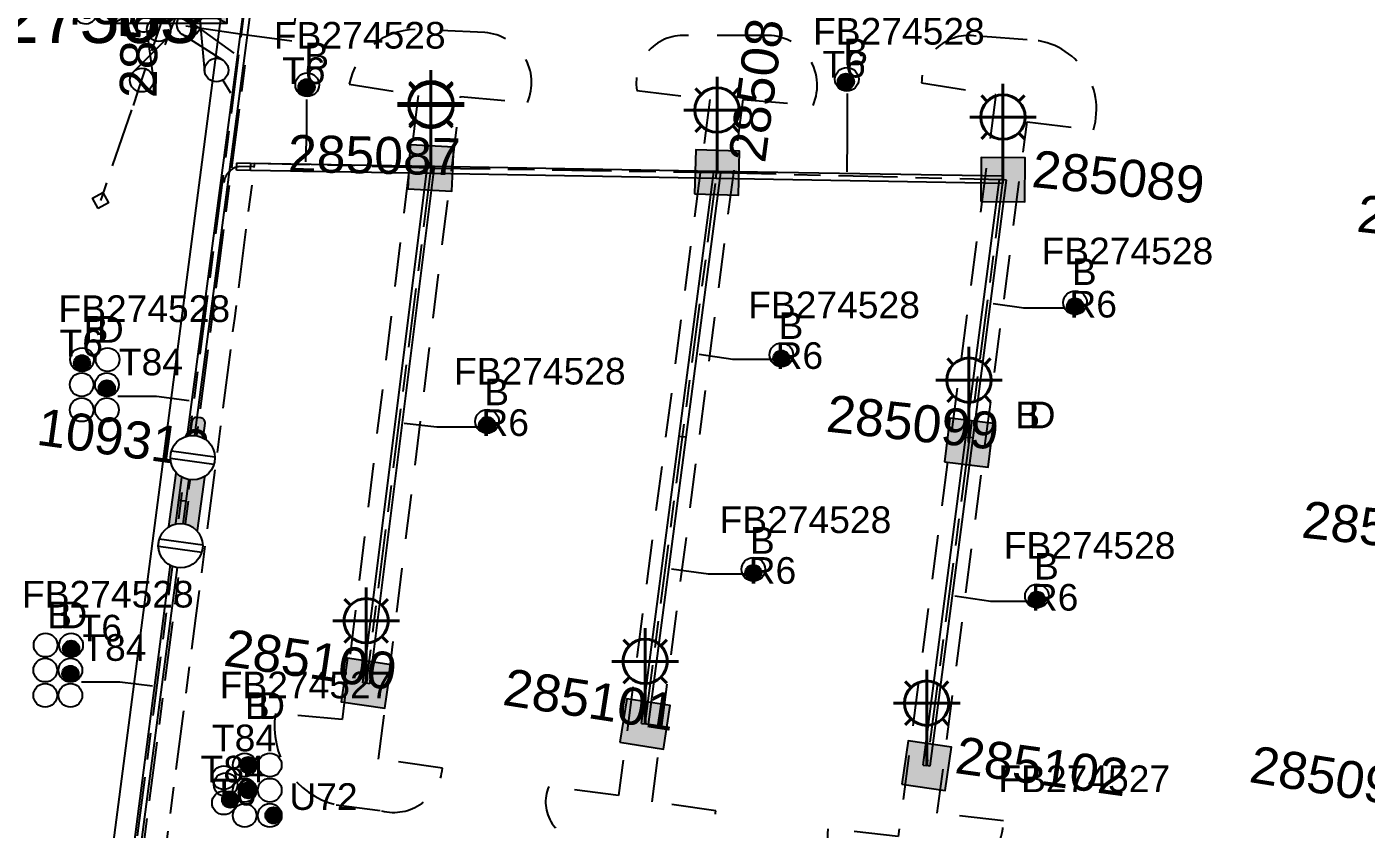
# Model space of a CAD drawing. Extents: x 301026 to 301961, y 6172667 to 6173436.
# Drawn here: x 301332.7 to 301423.2, y 6173057.9 to 6173112 of the extents above; entities that cross this region are included whole.
import ezdxf
from ezdxf.enums import TextEntityAlignment as Align

# ---------------------------------------------------------------- set-up
doc = ezdxf.new("R2010")
doc.units = 0
doc.linetypes.add('Cable Exist UG', pattern=[8.2, 4, -1.2, 1.8, -1.2])
doc.linetypes.add('Dash', pattern=[5, 3, -2])
doc.layers.get('0').update_dxf_attribs({"color": 6})
for name, color, linetype in [('_User_LV_Exist', 7, 'Continuous'), ('Duct_SP_EXT', 7, 'Continuous'), ('Equip_HV_EXT', 7, 'Continuous'), ('Equip_LV_EXT', 7, 'Continuous'), ('Equip_SP_SL_EXT', 7, 'Continuous'), ('Mains_HV_EXT', 7, 'Continuous'), ('Mains_SL_EXT', 7, 'Continuous'), ('Notes', 7, 'Continuous'), ('Services_SP_EXT', 7, 'Continuous'), ('Sub_SP_EXT', 7, 'Continuous'), ('SupportsUG_SP_LV_EXT', 7, 'Continuous'), ('SupportsUG_SP_LV_SL_EXT', 7, 'Continuous'), ('Trench_SP_EXT', 7, 'Continuous')]:
    doc.layers.add(name, color=color, linetype=linetype)
doc.layers.add('Cadastre Developer_SP_EXT', color=9, linetype='Continuous', lineweight=5)
doc.layers.add('Cadastre Land Parcels_SP_EXT', color=9, linetype='Continuous', lineweight=5)
doc.styles.add('COLUMN_LABEL', font='arial.ttf')
doc.styles.add('iecARIAL', font='arial.ttf', dxfattribs={"height": 2})
doc.styles.add('POLE_LABEL', font='arial.ttf')
doc.styles.get("Standard").update_dxf_attribs({"font": 'arial.ttf'})
doc.styles.add('SWITCH_LABEL', font='arial.ttf', dxfattribs={"height": 2.5})

# ---------------------------------------------------------------- blocks, each defined once
blk = doc.blocks.new('SUB_PADMOUNT_EXT')
for points in [[(0, 0), (-3.84, 1.92), (-3.84, -1.92)], [(0, 0), (3.84, 1.92), (3.84, -1.92)]]:
    blk.add_hatch(color=256).paths.add_polyline_path(points)
for p, q in [((3.84, 1.92), (-3.84, -1.92)), ((-3.84, 1.92), (3.84, -1.92))]:
    blk.add_line(p, q)
blk.add_lwpolyline([(-3.84, -1.92), (3.84, -1.92), (3.84, 1.92), (-3.84, 1.92)], close=True)
for tag, height, flags, p in [('ASSET_NUM', 3.5, 8, (2, 2)), ('STREET_CODE', 0.2, 9, (1.5, 0)), ('OPERATING_VOLTAGE', 0.2, 9, (1.5, -0.6)), ('ORIENTATION', 0.2, 9, (1.5, -0.8)), ('OWNED_BY', 0.2, 9, (1.5, -1)), ('CONSTRUCTED_VOLTAGE', 0.2, 9, (1.5, -0.2)), ('NO_PHASES', 0.2, 9, (1.5, -0.4)), ('OPERATED_BY', 0.2, 9, (1.5, -1.2)), ('SECONDARY_VOLTAGE', 0.2, 9, (1.5, -1.6)), ('STATE', 0.2, 9, (1.5, -1.8)), ('MAINTAINED_BY', 0.2, 9, (1.5, -1.4)), ('SUBSTATION_TYPE', 0.2, 9, (1.5, -2.2)), ('USAGE', 0.2, 9, (1.5, -2.4)), ('PARENT', 0.2, 9, (1.5, -2)), ('LEGEND', 0.2, 9, (1.5, -2.6)), ('LOCATION', 0.2, 9, (1.5, -2.8)), ('Z', 0.2, 1, (1.5, -3.6)), ('STREETNAME', 0.2, 9, (1.5, -3)), ('SUBURB', 0.2, 9, (1.5, -3.2)), ('NOTES', 0.2, 9, (1.5, -3.4))]:
    blk.add_attdef(tag, text='', height=height, dxfattribs=dict(flags=flags)).set_placement(p, align=Align.MIDDLE_LEFT)
blk = doc.blocks.new('PILLAR_EXT')
blk.add_hatch(color=256).paths.add_polyline_path([(-2.475, 0.99), (-2.475, -0.99), (2.475, -0.99), (2.475, 0.99)])
blk.add_lwpolyline([(-2.475, -0.99), (2.475, -0.99), (2.475, 0.99), (-2.475, 0.99)], close=True)
at = {"style": 'iecARIAL', "flags": 8}
blk.add_attdef('ASSET_NUM', (1.5, 3.5), '', height=2.5, dxfattribs=at)
for tag, p, flags in [('OWNED_BY', (0, -0.2), 9), ('STATE', (0, -0.4), 9), ('SUPPORT_TYPE', (0, -0.6), 9), ('USAGE', (0, -0.8), 9), ('LEGEND', (0, -1), 9), ('STREETNAME', (0, -1.8), 9), ('SUBURB', (0, -2), 1), ('LOCATION', (0, -1.2), 9), ('NOTES', (0, -1.4), 9), ('PARENT', (0, -1.6), 9)]:
    blk.add_attdef(tag, p, '', height=0.2, dxfattribs=dict(flags=flags))
blk = doc.blocks.new('DUCT_EXT')
blk.add_circle((0, 0.8), 0.8)
at = {"flags": 1}
blk.add_attdef('Z', (0, 0), '', height=0.2, dxfattribs=at)
at = {"flags": 9}
for tag, p in [('DUCT_CODE', (0, 0)), ('XSECT_TYPE', (0, -0.2)), ('STATE', (0, -0.6)), ('FB_REFERENCE', (0, -0.4)), ('NOTES', (0, -0.8))]:
    blk.add_attdef(tag, text='', height=0.2, dxfattribs=at).set_placement(p, align=Align.MIDDLE_LEFT)
blk = doc.blocks.new('SL_LANTERN_EXT')
at = {"lineweight": 40}
for p, q in [((0, 1.968), (0, 6.468)), ((-1.459, 5.676), (-1.061, 5.278)), ((1.458, 5.676), (1.06, 5.278)), ((-2.25, 4.218), (2.25, 4.218)), ((-1.459, 2.759), (-1.061, 3.157)), ((0, 0), (0, 2.721)), ((1.458, 2.759), (1.06, 3.157))]:
    blk.add_line(p, q, dxfattribs=at)
blk.add_circle((0, 4.218), 1.5, dxfattribs=at)
at = {"style": 'iecARIAL', "flags": 9}
blk.add_attdef('ASSET_NUM', (1.5, 1.5), '', height=2.5, dxfattribs=at)
for tag, p, height, flags in [('CONSTRUCTED_VOLTAGE', (0.981, -0.653), 0.2, 9), ('CONTROL_TYPE', (0.981, -0.853), 0.2, 9), ('LANTERN_PURPOSE', (0.981, -1.053), 0.2, 9), ('LNUMBER', (2.181, -3.253), 2.5, 8), ('OPERATING_VOLTAGE', (0.981, -1.653), 0.2, 9), ('ORIENTATION', (0.981, -1.853), 0.2, 9), ('LANTERN_TYPE', (0.981, -1.253), 0.2, 9), ('NO_PHASES', (0.981, -1.453), 0.2, 9), ('OWNED_BY', (0.981, -2.053), 0.2, 9), ('STATE', (0.981, -2.253), 0.2, 9), ('CEXIST', (0.981, -2.653), 0.2, 9), ('CNEW', (0.981, -2.853), 0.2, 9), ('USAGE', (0.981, -2.453), 0.2, 9), ('CNUMBER', (0.981, -3.053), 0.2, 9), ('CREMOVE', (0.981, -3.253), 0.2, 9), ('CREPLACE', (0.981, -3.453), 0.2, 9), ('LKINGHEIGHT', (0.981, -3.653), 0.2, 9), ('LBRACKET', (0.981, -3.853), 0.2, 9), ('LBRACKETVOCAB', (0.981, -4.053), 0.2, 9), ('LCATEGORY', (0.981, -4.253), 0.2, 9), ('LCHARGE1', (0.981, -4.453), 0.2, 9), ('LCHARGE1PERCENT', (0.981, -4.653), 0.2, 9), ('LCHARGE2', (0.981, -4.853), 0.2, 9), ('LCHARGE2PERCENT', (0.981, -5.053), 0.2, 9), ('LCHARGE3', (0.981, -5.253), 0.2, 9), ('LCHARGE3PERCENT', (0.981, -5.453), 0.2, 9), ('LEXIST', (0.981, -5.653), 0.2, 9), ('LLAMP', (0.981, -5.853), 0.2, 9), ('LLAMPVOCAB', (0.981, -6.053), 0.2, 9), ('LMAST', (0.981, -6.253), 0.2, 9), ('LMASTVOCAB', (0.981, -6.453), 0.2, 9), ('LNEW', (0.981, -6.653), 0.2, 9), ('LANTNUMBER', (0.981, -6.853), 0.2, 9), ('LOUTREACH', (0.981, -7.253), 0.2, 9), ('LOUTREACHVOCAB', (0.981, -7.453), 0.2, 9), ('LRATECODE', (0.981, -7.653), 0.2, 9), ('LREMOVE', (0.981, -7.853), 0.2, 9), ('LREPLACE', (0.981, -8.053), 0.2, 9), ('LTYPE', (0.981, -8.253), 0.2, 9), ('LTYPEVOCAB', (0.981, -8.453), 0.2, 9), ('LEGEND', (0.981, -8.653), 0.2, 9), ('LOCATION', (0.981, -8.853), 0.2, 9), ('NOTES', (0.981, -9.053), 0.2, 9), ('STREETNAME', (0.981, -9.253), 0.2, 9), ('SUBURB', (0.981, -9.453), 0.2, 1)]:
    blk.add_attdef(tag, p, '', height=height, dxfattribs=dict(flags=flags))
blk = doc.blocks.new('CCP_EXT')
at = {"flags": 9}
for tag, p in [('STATE', (0, -1.8)), ('USAGE', (0, -1.2)), ('LEGEND', (0, -1.4)), ('LIFE_SUPPORT', (0, -1.6)), ('NOTES', (0, -2))]:
    blk.add_attdef(tag, text='', height=0.2, dxfattribs=at).set_placement(p, align=Align.MIDDLE_LEFT)
blk.add_wipeout([(0, 0.566), (0.566, 0), (0, -0.566), (-0.566, 0)])
blk.add_lwpolyline([(-0.566, 0), (0, 0.566), (0.566, 0), (0, -0.566), (-0.566, 0)])
at = {"flags": 1}
blk.add_attdef('Z', (0, 0), '', height=0.2, dxfattribs=at)
at = {"flags": 9}
for tag, p in [('CCP_TYPE', (0, 0)), ('OPERATING_VOLTAGE', (0, -0.6)), ('ORIENTATION', (0, -0.8)), ('OWNED_BY', (0, -1)), ('CONSTRUCTED_VOLTAGE', (0, -0.2)), ('NO_PHASES', (0, -0.4))]:
    blk.add_attdef(tag, text='', height=0.2, dxfattribs=at).set_placement(p, align=Align.MIDDLE_LEFT)
blk = doc.blocks.new('LV_STJ_EXT')
h = blk.add_hatch(color=256)
edge = h.paths.add_edge_path()
edge.add_ellipse((-0.586, 0.131), major_axis=(0.226, 0.226), ratio=1, start_angle=44.99996, end_angle=135)
edge.add_line((-0.906, 0.131), (-0.906, -0.131))
edge.add_ellipse((-0.586, -0.131), major_axis=(0.226, 0.226), ratio=1, start_angle=134.99996, end_angle=225)
edge.add_line((-0.586, -0.451), (0.586, -0.451))
edge.add_ellipse((0.586, -0.131), major_axis=(-0.226, 0.226), ratio=1, start_angle=134.99996, end_angle=225)
edge.add_line((0.906, -0.131), (0.906, 0.131))
edge.add_ellipse((0.586, 0.131), major_axis=(-0.226, 0.226), ratio=1, start_angle=224.99996, end_angle=315)
edge.add_line((0.586, 0.451), (-0.586, 0.451))
blk.add_lwpolyline([(-0.906, 0.131), (-0.906, -0.131, 0.414214), (-0.586, -0.451), (0.586, -0.451, 0.414214), (0.906, -0.131), (0.906, 0.131, 0.414214), (0.586, 0.451), (-0.586, 0.451, 0.414214)], format="xyb", close=True)
at = {"flags": 1}
blk.add_attdef('Z', (0, 0), '', height=0.2, dxfattribs=at)
at = {"flags": 9}
for tag, p in [('ORIENTATION', (0, 0)), ('USAGE', (0, -0.2)), ('LEGEND', (0, -0.4)), ('NOTES', (0, -0.6))]:
    blk.add_attdef(tag, text='', height=0.2, dxfattribs=at).set_placement(p, align=Align.MIDDLE_LEFT)
blk = doc.blocks.new('LV_UG_DFUSE_CLOSED_EXT')
for points in [[(1, 0), (0, 0)], [(5.04, 0.726), (2.156, -0.717)], [(5.049, -0.707), (2.156, 0.717)], [(6.2, 0.013), (7.2, 0.013)]]:
    blk.add_lwpolyline(points)
for centre in [(1.8, 0), (5.4, 0.011)]:
    blk.add_circle(centre, 0.8)
at = {"flags": 9}
for tag, p in [('ACTUAL_STATUS', (0, 0)), ('OPERATING_VOLTAGE', (0, -0.6)), ('ORIENTATION', (0, -0.8)), ('STATE', (0, -1)), ('CONSTRUCTED_VOLTAGE', (0, -0.2)), ('NO_PHASES', (0, -0.4)), ('SWITCH_TYPE', (0, -1.2)), ('USAGE', (0, -1.4)), ('NOTES', (0, -1.6))]:
    blk.add_attdef(tag, text='', height=0.2, dxfattribs=at).set_placement(p, align=Align.MIDDLE_LEFT)
at = {"flags": 1}
blk.add_attdef('Z', (0, 0), '', height=0.2, dxfattribs=at)
blk = doc.blocks.new('LV_UG_LINKS_CLOSED_EXT')
blk.add_wipeout([(-1.056, 1.057), (-1.18, 0.916), (-1.286, 0.761), (-1.371, 0.594), (-1.435, 0.417), (-1.476, 0.234), (-1.493, 0.047), (-1.487, -0.14), (-1.458, -0.326), (-1.406, -0.506), (-1.331, -0.678), (-1.236, -0.839), (-1.121, -0.988), (-0.988, -1.12), (-0.84, -1.235), (-0.679, -1.331), (-0.506, -1.406), (-0.326, -1.458), (-0.141, -1.487), (0.047, -1.493), (0.233, -1.476), (0.416, -1.435), (0.593, -1.371), (0.76, -1.286), (0.915, -1.181), (1.056, -1.057), (1.18, -0.916), (1.286, -0.761), (1.371, -0.594), (1.435, -0.417), (1.476, -0.234), (1.493, -0.047), (1.487, 0.14), (1.458, 0.326), (1.406, 0.506), (1.331, 0.678), (1.236, 0.839), (1.121, 0.988), (0.988, 1.12), (0.84, 1.235), (0.679, 1.331), (0.506, 1.406), (0.326, 1.458), (0.141, 1.487), (-0.047, 1.493), (-0.233, 1.476), (-0.416, 1.435), (-0.593, 1.371), (-0.76, 1.286), (-0.915, 1.181)])
for p, q in [((-0.25, -1.479), (-0.25, 1.479)), ((0.25, -1.479), (0.25, 1.479))]:
    blk.add_line(p, q)
blk.add_circle((0, 0), 1.5)
at = {"flags": 9}
for tag, p in [('ACTUAL_STATUS', (0, 0)), ('OPERATING_VOLTAGE', (0, -0.6)), ('ORIENTATION', (0, -0.8)), ('STATE', (0, -1)), ('CONSTRUCTED_VOLTAGE', (0, -0.2)), ('NO_PHASES', (0, -0.4)), ('SWITCH_TYPE', (0, -1.2)), ('USAGE', (0, -1.4)), ('NOTES', (0, -1.6))]:
    blk.add_attdef(tag, text='', height=0.2, dxfattribs=at).set_placement(p, align=Align.MIDDLE_LEFT)
at = {"flags": 1}
blk.add_attdef('Z', (0, 0), '', height=0.2, dxfattribs=at)
blk = doc.blocks.new('SWG_HOLEC_SU_EXT')
blk.add_line((1.8, -2), (5.8, -2))
for points in [[(1, 0), (0, 0)], [(6.6, 0), (7.6, 0)]]:
    blk.add_lwpolyline(points)
for points in [[(1.8, -0.8, 1), (1.8, 0.8, 1)], [(5.8, -0.8, 1), (5.8, 0.8, 1)]]:
    blk.add_lwpolyline(points, format="xyb", close=True)
at = {"style": 'SWITCH_LABEL', "flags": 8}
blk.add_attdef('ASSET_NUM', text='', height=2.5, rotation=179.95437, dxfattribs=at).set_placement((-2.4, 0), align=Align.MIDDLE_LEFT)
at = {"flags": 1}
blk.add_attdef('Z', (0, 0), '', height=0.2, dxfattribs=at)
at = {"flags": 9}
for tag, p in [('ACTUAL_STATUS', (0, -0.4)), ('OPERATING_VOLTAGE', (0, -1)), ('CONSTRUCTED_VOLTAGE', (0, -0.6)), ('NO_PHASES', (0, -0.8)), ('ORIENTATION', (0, -1.2)), ('OWNED_BY', (0, -1.4)), ('STATE', (0, -1.8)), ('PARENT', (0, -1.6)), ('SWITCH_TYPE', (0, -2)), ('STREETNAME', (0, -2.6)), ('SUBURB', (0, -2.8)), ('USAGE', (0, -2.2)), ('LOCATION', (0, -2.4)), ('NOTES', (0, -3))]:
    blk.add_attdef(tag, text='', height=0.2, dxfattribs=at).set_placement(p, align=Align.MIDDLE_LEFT)
at = {"style": 'SWITCH_LABEL', "flags": 9}
blk.add_attdef('STREET_CODE', text='', height=0.2, dxfattribs=at).set_placement((0, -0.2), align=Align.MIDDLE_LEFT)
blk = doc.blocks.new('CABLE_LARGE_EXT')
h = blk.add_hatch(color=256)
edge = h.paths.add_edge_path()
edge.add_arc((0, 0.55), 0.55, 0, 360)
blk.add_circle((0, 0.55), 0.55)
at = {"flags": 1}
blk.add_attdef('Z', (0, 0), '', height=0.2, dxfattribs=at)
at = {"flags": 9}
for tag, p in [('COND_CODE', (0, 0)), ('XSECT_SIZE', (0, -0.6)), ('STATE', (0, -0.4)), ('FB_REFERENCE', (0, -0.2)), ('NOTES', (0, -0.8))]:
    blk.add_attdef(tag, text='', height=0.2, dxfattribs=at).set_placement(p, align=Align.MIDDLE_LEFT)
blk = doc.blocks.new('COLUMN_EXT')
blk.add_hatch(color=256).paths.add_polyline_path([(-1.485, 1.485), (-1.485, -1.485), (1.485, -1.485), (1.485, 1.485)])
blk.add_lwpolyline([(-1.485, -1.485), (1.485, -1.485), (1.485, 1.485), (-1.485, 1.485)], close=True)
for tag, height, style, flags, p in [('ASSET_NUM', 2.5, 'COLUMN_LABEL', 8, (2, 2)), ('STRUCTURE_PLANT_NUMBER', 0.2, 'POLE_LABEL', 9, (1.813, 0.031)), ('STREET_CODE', 0.2, 'COLUMN_LABEL', 9, (1.813, -0.2))]:
    blk.add_attdef(tag, text='', height=height, dxfattribs=dict(style=style, flags=flags)).set_placement(p, align=Align.MIDDLE_LEFT)
at = {"flags": 9}
for tag, p in [('OWNED_BY', (1.813, -0.6)), ('STATE', (1.813, -0.8)), ('COLUMN_TYPE', (1.813, -0.4)), ('USAGE', (1.813, -1)), ('STREETNAME', (1.813, -1.6)), ('SUBURB', (1.813, -1.8)), ('LEGEND', (1.813, -1.2)), ('LOCATION', (1.813, -1.4)), ('NOTES', (1.813, -2))]:
    blk.add_attdef(tag, text='', height=0.2, dxfattribs=at).set_placement(p, align=Align.MIDDLE_LEFT)
at = {"flags": 1}
blk.add_attdef('Z', (1.813, -2.351), '', height=0.2, dxfattribs=at)

msp = doc.modelspace()

# ---------------------------------------------------------------- linework, layer by layer
at = {"layer": '_User_LV_Exist', "linetype": 'Cable Exist UG', "flags": 128}
for points in [[(301343.409, 6173112.598), (301347.437, 6173109.702), (301345.688, 6173096.244), (301344.204, 6173084.848)], [(301344.194, 6173084.759), (301343.469, 6173079.981)], [(301343.577, 6173080.011), (301343.248, 6173077.483), (301340.836, 6173058.934), (301340.421, 6173055.738), (301340.354, 6173055.221), (301350.596, 6173054.063), (301361.086, 6173052.558), (301380.96, 6173049.592), (301386.979, 6173048.707)]]:
    msp.add_lwpolyline(points, dxfattribs=at)
at = {"layer": 'Cadastre Developer_SP_EXT', "color": 250, "linetype": 'Dash', "lineweight": -3}
for points in [[(301359.112, 6173107.41), (301353.98, 6173065.265), (301349.465, 6173065.676), (301349.465, 6173065.676, 0.389808), (301353.57, 6173059.517), (301353.57, 6173059.517), (301356.648, 6173059.107), (301356.648, 6173059.107, 0.458991), (301360.755, 6173061.981), (301360.755, 6173061.981), (301356.444, 6173062.597), (301361.986, 6173107.346), (301366.501, 6173106.936), (301366.501, 6173106.936, 0.51573), (301363.629, 6173111.657), (301363.629, 6173111.657), (301358.907, 6173111.863), (301358.907, 6173111.863, 0.354057), (301354.461, 6173108.185), (301354.461, 6173108.185), (301359.112, 6173107.41)], [(301378.819, 6173107.142), (301372.661, 6173060.134), (301367.938, 6173060.75), (301367.938, 6173060.75, 0.538898), (301370.402, 6173057.054), (301370.402, 6173057.054), (301375.535, 6173056.233), (301375.535, 6173056.233, 0.427797), (301379.229, 6173059.107), (301379.229, 6173059.107), (301374.918, 6173059.723), (301381.077, 6173107.142), (301385.798, 6173106.73), (301385.798, 6173106.73, 0.573106), (301382.308, 6173111.453), (301382.308, 6173111.453), (301377.382, 6173111.453), (301377.382, 6173111.453, 0.496065), (301373.892, 6173107.757), (301373.892, 6173107.757), (301378.819, 6173107.142)], [(301398.143, 6173107.47), (301391.55, 6173057.372), (301386.804, 6173057.899), (301386.804, 6173057.899, 0.401741), (301389.705, 6173053.945), (301389.705, 6173053.945), (301392.869, 6173053.68), (301392.869, 6173053.68, 0.443978), (301398.67, 6173058.428), (301398.67, 6173058.428), (301394.188, 6173058.955), (301400.252, 6173105.625), (301404.735, 6173105.098), (301404.735, 6173105.098, 0.505108), (301400.252, 6173111.163), (301400.252, 6173111.163), (301396.825, 6173111.426), (301396.825, 6173111.426, 0.459386), (301393.132, 6173108.262), (301393.132, 6173108.262), (301398.143, 6173107.47)]]:
    msp.add_lwpolyline(points, format="xyb", close=True, dxfattribs=at)
at = {"layer": 'Cadastre Land Parcels_SP_EXT', "color": 250, "linetype": 'Continuous', "lineweight": -3}
msp.add_lwpolyline([(301337.894, 6173052.113), (301345.778, 6173112.592), (301340.369, 6173112.632), (301340.386, 6173114.131), (301314.386, 6173114.351), (301304.912, 6173041.486), (301323.465, 6173026.069), (301334.3, 6173024.549), (301337.894, 6173052.113)], close=True, dxfattribs=at)
at = {"layer": 'Duct_SP_EXT'}
for p, q in [((301342.955, 6173080.078), (301347.426, 6173113.944)), ((301343.431, 6173080.015), (301347.902, 6173113.881)), ((301346.85, 6173102.844), (301346.846, 6173102.604)), ((301347.796, 6173102.828), (301346.85, 6173102.844)), ((301346.842, 6173102.364), (301346.846, 6173102.604)), ((301347.787, 6173102.348), (301346.842, 6173102.364)), ((301347.787, 6173102.348), (301347.792, 6173102.588)), ((301360.046, 6173102.137), (301347.787, 6173102.348)), ((301347.796, 6173102.828), (301347.792, 6173102.588)), ((301360.054, 6173102.617), (301347.796, 6173102.828)), ((301355.366, 6173067.753), (301359.74, 6173102.671)), ((301355.842, 6173067.693), (301360.216, 6173102.611)), ((301359.74, 6173102.671), (301359.978, 6173102.641)), ((301360.216, 6173102.611), (301359.978, 6173102.641)), ((301360.046, 6173102.137), (301360.05, 6173102.377)), ((301360.046, 6173102.137), (301360.05, 6173102.377)), ((301379.252, 6173101.808), (301360.046, 6173102.137)), ((301360.054, 6173102.617), (301360.05, 6173102.377)), ((301360.054, 6173102.617), (301360.05, 6173102.377)), ((301379.261, 6173102.288), (301360.054, 6173102.617)), ((301376.748, 6173084.4), (301379.082, 6173102.245)), ((301377.224, 6173084.338), (301379.558, 6173102.183)), ((301379.082, 6173102.245), (301379.32, 6173102.214)), ((301379.252, 6173101.808), (301379.257, 6173102.048)), ((301379.252, 6173101.808), (301379.257, 6173102.048)), ((301379.261, 6173102.288), (301379.257, 6173102.048)), ((301379.261, 6173102.288), (301379.257, 6173102.048)), ((301398.64, 6173101.955), (301379.261, 6173102.288)), ((301379.558, 6173102.183), (301379.32, 6173102.214)), ((301398.64, 6173101.955), (301398.636, 6173101.715)), ((301398.632, 6173101.475), (301379.252, 6173101.808)), ((301396.127, 6173084.347), (301398.398, 6173101.746)), ((301396.603, 6173084.285), (301398.874, 6173101.684)), ((301398.398, 6173101.746), (301398.636, 6173101.715)), ((301398.632, 6173101.475), (301398.636, 6173101.715)), ((301398.874, 6173101.684), (301398.636, 6173101.715)), ((301374.212, 6173065.01), (301376.748, 6173084.4)), ((301374.688, 6173064.948), (301377.224, 6173084.338)), ((301376.748, 6173084.4), (301376.986, 6173084.369)), ((301376.748, 6173084.4), (301376.986, 6173084.369)), ((301377.224, 6173084.338), (301376.986, 6173084.369)), ((301377.224, 6173084.338), (301376.986, 6173084.369)), ((301393.235, 6173062.191), (301396.127, 6173084.347)), ((301393.711, 6173062.129), (301396.603, 6173084.285)), ((301396.127, 6173084.347), (301396.365, 6173084.316)), ((301396.127, 6173084.347), (301396.365, 6173084.316)), ((301396.603, 6173084.285), (301396.365, 6173084.316)), ((301396.603, 6173084.285), (301396.365, 6173084.316)), ((301339.291, 6173051.97), (301342.955, 6173080.078)), ((301339.767, 6173051.908), (301343.431, 6173080.016)), ((301342.955, 6173080.078), (301343.193, 6173080.047)), ((301342.955, 6173080.078), (301343.193, 6173080.047)), ((301343.431, 6173080.016), (301343.193, 6173080.047)), ((301343.431, 6173080.015), (301343.193, 6173080.047)), ((301355.366, 6173067.753), (301355.604, 6173067.723)), ((301355.842, 6173067.693), (301355.604, 6173067.723)), ((301374.212, 6173065.01), (301374.45, 6173064.979)), ((301374.688, 6173064.948), (301374.45, 6173064.979)), ((301393.235, 6173062.191), (301393.473, 6173062.16)), ((301393.711, 6173062.129), (301393.473, 6173062.16))]:
    msp.add_line(p, q, dxfattribs=at)
at = {"layer": 'Mains_HV_EXT', "linetype": 'Cable Exist UG'}
msp.add_lwpolyline([(301498.55, 6173106.122), (301497.215, 6173113.2), (301492.751, 6173113.065), (301492.582, 6173119.429), (301488.922, 6173122.409), (301455.242, 6173122.589), (301450.91, 6173118.337), (301387.705, 6173118.743), (301351.675, 6173119.148), (301350.581, 6173111.072), (301347.374, 6173111.502), (301342.223, 6173112.284), (301342.446, 6173114.093)], dxfattribs=at)
at = {"layer": 'Mains_SL_EXT', "linetype": 'Cable Exist UG', "flags": 128}
for points in [[(301349.556, 6173126.31), (301348.82, 6173124.407), (301345.847, 6173101.363), (301343.256, 6173081.437), (301341.205, 6173065.675), (301339.15, 6173049.842), (301339.417, 6173048.009)], [(301359.978, 6173102.514), (301348.058, 6173102.827), (301346.698, 6173092.342), (301344.074, 6173072.125), (301341.065, 6173048.931), (301339.417, 6173048.009)], [(301359.978, 6173102.514), (301355.604, 6173067.723)], [(301359.978, 6173102.514), (301379.31, 6173102.207)], [(301374.45, 6173064.979), (301379.31, 6173102.207)], [(301379.31, 6173102.207), (301398.626, 6173101.734)], [(301398.626, 6173101.734), (301396.33, 6173083.971)], [(301396.33, 6173083.971), (301393.473, 6173062.16)]]:
    msp.add_lwpolyline(points, dxfattribs=at)
at = {"layer": 'Notes'}
for points in [[(301388.094, 6173107.552), (301388.094, 6173104.629), (301388.066, 6173102.247)], [(301351.561, 6173107.144), (301351.561, 6173105.07), (301351.505, 6173102.933)], [(301402.852, 6173093.055), (301400.031, 6173093.055), (301397.971, 6173093.338)], [(301383.065, 6173089.586), (301380.375, 6173089.586), (301378.095, 6173089.916)], [(301338.824, 6173087.098), (301341.431, 6173087.098), (301343.637, 6173086.821)], [(301363.171, 6173085.004), (301360.381, 6173085.004), (301358.178, 6173085.264)], [(301381.191, 6173075.079), (301378.737, 6173075.079), (301376.23, 6173075.417)], [(301400.37, 6173073.237), (301397.797, 6173073.237), (301395.377, 6173073.592)], [(301336.362, 6173067.819), (301338.969, 6173067.819), (301341.175, 6173067.542)]]:
    msp.add_lwpolyline(points, dxfattribs=at)
at = {"layer": 'Trench_SP_EXT', "linetype": 'Cable Exist UG'}
msp.add_lwpolyline([(301343.43, 6173114.559), (301341.736, 6173110.13)], dxfattribs=at)
msp.add_lwpolyline([(301348.034, 6173102.583), (301347.07, 6173102.613), (301347.07, 6173102.613, 0.363425), (301345.992, 6173101.516)], format="xyb", dxfattribs=at)

# ---------------------------------------------------------------- block references
at = {"layer": 'Equip_HV_EXT'}
ref = msp.add_blockref('SWG_HOLEC_SU_EXT', (301342.375, 6173112.259), dxfattribs=dict(at, rotation=172.1223001768749))
ref.add_attrib('ASSET_NUM', '73768', dxfattribs={"layer": '0', "height": 2.5, "rotation": 1, "style": 'SWITCH_LABEL'}).set_placement((301339.976, 6173113.509), align=Align.MIDDLE_CENTER)
at = {"layer": 'Equip_LV_EXT'}
for name, p, rotation in [('LV_UG_DFUSE_CLOSED_EXT', (301342.174, 6173113.564), 251.1704713401663), ('LV_UG_DFUSE_CLOSED_EXT', (301342.675, 6173113.736), 301.3000764433977), ('LV_STJ_EXT', (301344.194, 6173084.759), 82.59196553846583)]:
    msp.add_blockref(name, p, dxfattribs=dict(at, rotation=rotation))
at = {"layer": 'Equip_SP_SL_EXT'}
for p in [(301359.978, 6173102.641), (301359.978, 6173102.514), (301379.31, 6173102.207), (301379.31, 6173102.207), (301398.626, 6173101.734), (301398.626, 6173101.734), (301396.33, 6173083.971), (301396.33, 6173083.971), (301355.604, 6173067.723), (301355.604, 6173067.723), (301374.45, 6173064.979), (301374.45, 6173064.979), (301393.473, 6173062.16), (301393.473, 6173062.16)]:
    msp.add_blockref('SL_LANTERN_EXT', p, dxfattribs=at)
at = {"layer": 'Notes'}
for name, p in [('DUCT_EXT', (301388.077, 6173107.702)), ('DUCT_EXT', (301351.617, 6173107.338)), ('CABLE_LARGE_EXT', (301351.575, 6173107.42)), ('CABLE_LARGE_EXT', (301388.011, 6173107.795)), ('DUCT_EXT', (301403.498, 6173092.622)), ('CABLE_LARGE_EXT', (301403.498, 6173092.622)), ('DUCT_EXT', (301336.403, 6173088.776)), ('DUCT_EXT', (301338.131, 6173088.776)), ('DUCT_EXT', (301383.655, 6173089.094)), ('CABLE_LARGE_EXT', (301383.655, 6173089.093)), ('CABLE_LARGE_EXT', (301336.403, 6173088.776)), ('DUCT_EXT', (301336.382, 6173087.086)), ('DUCT_EXT', (301338.082, 6173087.086)), ('CABLE_LARGE_EXT', (301338.082, 6173087.086)), ('DUCT_EXT', (301336.382, 6173085.386)), ('DUCT_EXT', (301338.082, 6173085.386)), ('DUCT_EXT', (301363.774, 6173084.604)), ('CABLE_LARGE_EXT', (301363.773, 6173084.604)), ('DUCT_EXT', (301381.759, 6173074.617)), ('CABLE_LARGE_EXT', (301381.759, 6173074.617)), ('DUCT_EXT', (301400.919, 6173072.811)), ('CABLE_LARGE_EXT', (301400.919, 6173072.811)), ('DUCT_EXT', (301333.94, 6173069.498)), ('DUCT_EXT', (301335.669, 6173069.498)), ('CABLE_LARGE_EXT', (301335.669, 6173069.498)), ('DUCT_EXT', (301333.92, 6173067.807)), ('DUCT_EXT', (301335.62, 6173067.807)), ('CABLE_LARGE_EXT', (301335.62, 6173067.807)), ('DUCT_EXT', (301333.92, 6173066.107)), ('DUCT_EXT', (301335.62, 6173066.107)), ('DUCT_EXT', (301346.106, 6173060.074)), ('CABLE_LARGE_EXT', (301346.417, 6173059.316))]:
    msp.add_blockref(name, p, dxfattribs=at)
at = {"layer": 'Notes', "rotation": 89.99669849732189}
for name, p in [('DUCT_EXT', (301346.79, 6173061.35)), ('DUCT_EXT', (301348.19, 6173062.2)), ('CABLE_LARGE_EXT', (301348.19, 6173062.2)), ('DUCT_EXT', (301349.89, 6173062.2)), ('DUCT_EXT', (301348.19, 6173060.5)), ('DUCT_EXT', (301349.89, 6173060.5)), ('DUCT_EXT', (301346.79, 6173059.65)), ('CABLE_LARGE_EXT', (301348.19, 6173060.5)), ('DUCT_EXT', (301348.19, 6173058.8)), ('DUCT_EXT', (301349.89, 6173058.8)), ('CABLE_LARGE_EXT', (301349.89, 6173058.8))]:
    msp.add_blockref(name, p, dxfattribs=at)
at = {"layer": 'Sub_SP_EXT'}
ref = msp.add_blockref('SUB_PADMOUNT_EXT', (301342.377, 6173114.207), dxfattribs=at)
ref.add_attrib('ASSET_NUM', '27503', dxfattribs={"layer": '0', "height": 3.5}).set_placement((301344.377, 6173114.457), align=Align.TOP_RIGHT)
at = {"layer": 'SupportsUG_SP_LV_EXT'}
ref = msp.add_blockref('PILLAR_EXT', (301343.469, 6173079.981), dxfattribs=dict(at, rotation=82.10924332854854))
ref.add_attrib('ASSET_NUM', '109312', dxfattribs={"layer": '0', "height": 2.5, "rotation": 352.10924, "style": 'iecARIAL'}).set_placement((301344.969, 6173083.481), align=Align.MIDDLE_RIGHT)
at = {"layer": 'SupportsUG_SP_LV_SL_EXT'}
ref = msp.add_blockref('COLUMN_EXT', (301338.38, 6173118.142), dxfattribs=at)
ref.add_attrib('ASSET_NUM', '285085', dxfattribs={"layer": '0', "height": 2.5, "rotation": 89.07979, "style": 'COLUMN_LABEL'}).set_placement((301340.38, 6173118.892), align=Align.MIDDLE_RIGHT)
ref = msp.add_blockref('COLUMN_EXT', (301379.31, 6173102.207), dxfattribs=dict(at, rotation=358.4925642355693))
ref.add_attrib('ASSET_NUM', '285088', dxfattribs={"layer": '0', "height": 2.5, "rotation": 82.44784, "style": 'COLUMN_LABEL'}).set_placement((301381.31, 6173102.957), align=Align.MIDDLE_LEFT)
ref = msp.add_blockref('COLUMN_EXT', (301359.978, 6173102.514), dxfattribs=dict(at, rotation=177.1728754287075))
ref.add_attrib('ASSET_NUM', '285087', dxfattribs={"layer": '0', "height": 2.5, "rotation": 358.82286, "style": 'COLUMN_LABEL'}).set_placement((301361.978, 6173103.264), align=Align.MIDDLE_RIGHT)
ref = msp.add_blockref('COLUMN_EXT', (301398.626, 6173101.734), dxfattribs=dict(at, rotation=359.4594898108391))
ref.add_attrib('ASSET_NUM', '285089', dxfattribs={"layer": '0', "height": 2.5, "rotation": 354.36246, "style": 'COLUMN_LABEL'}).set_placement((301400.626, 6173102.484), align=Align.MIDDLE_LEFT)
ref = msp.add_blockref('COLUMN_EXT', (301436.16, 6173101.099), dxfattribs=dict(at, rotation=172.6942404738128))
ref.add_attrib('ASSET_NUM', '285090', dxfattribs={"layer": '0', "height": 2.5, "rotation": 353.78077, "style": 'COLUMN_LABEL'}).set_placement((301434.176, 6173098.209), align=Align.MIDDLE_RIGHT)
ref = msp.add_blockref('COLUMN_EXT', (301396.33, 6173083.971), dxfattribs=dict(at, rotation=353.2901631934468))
ref.add_attrib('ASSET_NUM', '285099', dxfattribs={"layer": '0', "height": 2.5, "rotation": 353.85337, "style": 'COLUMN_LABEL'}).set_placement((301398.33, 6173084.721), align=Align.MIDDLE_RIGHT)
ref = msp.add_blockref('COLUMN_EXT', (301433.354, 6173079.981), dxfattribs=dict(at, rotation=173.3255309508182))
ref.add_attrib('ASSET_NUM', '285093', dxfattribs={"layer": '0', "height": 2.5, "rotation": 353.92754, "style": 'COLUMN_LABEL'}).set_placement((301430.45, 6173077.578), align=Align.MIDDLE_RIGHT)
ref = msp.add_blockref('COLUMN_EXT', (301355.604, 6173067.723), dxfattribs=dict(at, rotation=171.6551311603525))
ref.add_attrib('ASSET_NUM', '285100', dxfattribs={"layer": '0', "height": 2.5, "rotation": 351.65513, "style": 'COLUMN_LABEL'}).set_placement((301357.604, 6173068.473), align=Align.MIDDLE_RIGHT)
ref = msp.add_blockref('COLUMN_EXT', (301374.45, 6173064.979), dxfattribs=dict(at, rotation=350.9806775717401))
ref.add_attrib('ASSET_NUM', '285101', dxfattribs={"layer": '0', "height": 2.5, "rotation": 351.19829, "style": 'COLUMN_LABEL'}).set_placement((301376.45, 6173065.729), align=Align.MIDDLE_RIGHT)
ref = msp.add_blockref('COLUMN_EXT', (301393.473, 6173062.16), dxfattribs=dict(at, rotation=351.7592881749858))
ref.add_attrib('ASSET_NUM', '285102', dxfattribs={"layer": '0', "height": 2.5, "rotation": 352.13857, "style": 'COLUMN_LABEL'}).set_placement((301395.473, 6173062.91), align=Align.MIDDLE_LEFT)
ref = msp.add_blockref('COLUMN_EXT', (301430.354, 6173056.798), dxfattribs=dict(at, rotation=171.8698976410505))
ref.add_attrib('ASSET_NUM', '285096', dxfattribs={"layer": '0', "height": 2.5, "rotation": 350.89267, "style": 'COLUMN_LABEL'}).set_placement((301426.88, 6173060.455), align=Align.MIDDLE_RIGHT)

# ---------------------------------------------------------------- texts
at = {"layer": 'Notes'}
for s, p in [('FB274528', (301349.368, 6173110.578)), ('FB274528', (301385.792, 6173110.847)), ('B', (301387.842, 6173109.447)), ('B', (301351.418, 6173109.178)), ('T6', (301386.424, 6173108.623)), ('T6', (301349.921, 6173108.186)), ('FB274528', (301401.227, 6173096.011)), ('B', (301403.277, 6173094.611)), ('FB274528', (301334.808, 6173092.115)), ('FB274528', (301381.411, 6173092.371)), ('R6', (301403.112, 6173092.418)), ('B', (301336.508, 6173090.715)), ('D', (301337.408, 6173090.715)), ('B', (301383.461, 6173090.971)), ('T6', (301334.883, 6173089.798)), ('T84', (301338.891, 6173088.514)), ('R6', (301383.263, 6173088.948)), ('FB274528', (301361.531, 6173087.895)), ('B', (301363.581, 6173086.495)), ('B', (301399.459, 6173084.94)), ('D', (301400.359, 6173084.94)), ('R6', (301363.387, 6173084.421)), ('FB274528', (301379.478, 6173077.863)), ('B', (301381.528, 6173076.463)), ('FB274528', (301398.675, 6173076.126)), ('R6', (301381.444, 6173074.438)), ('B', (301400.725, 6173074.726)), ('FB274528', (301332.346, 6173072.836)), ('R6', (301400.505, 6173072.627)), ('B', (301334.046, 6173071.436)), ('D', (301334.946, 6173071.436)), ('T6', (301336.167, 6173070.545)), ('T84', (301336.429, 6173069.236)), ('FB274527', (301345.703, 6173066.707)), ('B', (301347.403, 6173065.307)), ('D', (301348.303, 6173065.307)), ('T84', (301345.18, 6173063.13)), ('T84', (301344.416, 6173061.023)), ('FB274527', (301398.315, 6173060.37)), ('T6', (301345.244, 6173059.47)), ('U72', (301350.413, 6173059.171))]:
    msp.add_text(s, height=1.8, dxfattribs=at).set_placement(p)

# ---------------------------------------------------------------- next in the draw order: block references
at = {"layer": 'Equip_LV_EXT', "rotation": 82.10924332854854}
for p in [(301343.881, 6173082.953), (301343.057, 6173077.009)]:
    msp.add_blockref('LV_UG_LINKS_CLOSED_EXT', p, dxfattribs=at)
at = {"layer": 'Services_SP_EXT', "rotation": 73.80096767599325}
msp.add_blockref('CCP_EXT', (301337.658, 6173100.324), dxfattribs=at)

# ---------------------------------------------------------------- next in the draw order: linework, layer by layer
at = {"layer": '_User_LV_Exist', "linetype": 'Cable Exist UG', "flags": 128}
msp.add_lwpolyline([(301342.377, 6173114.207), (301337.658, 6173100.324)], dxfattribs=at)

doc.saveas('drawing.dxf')
